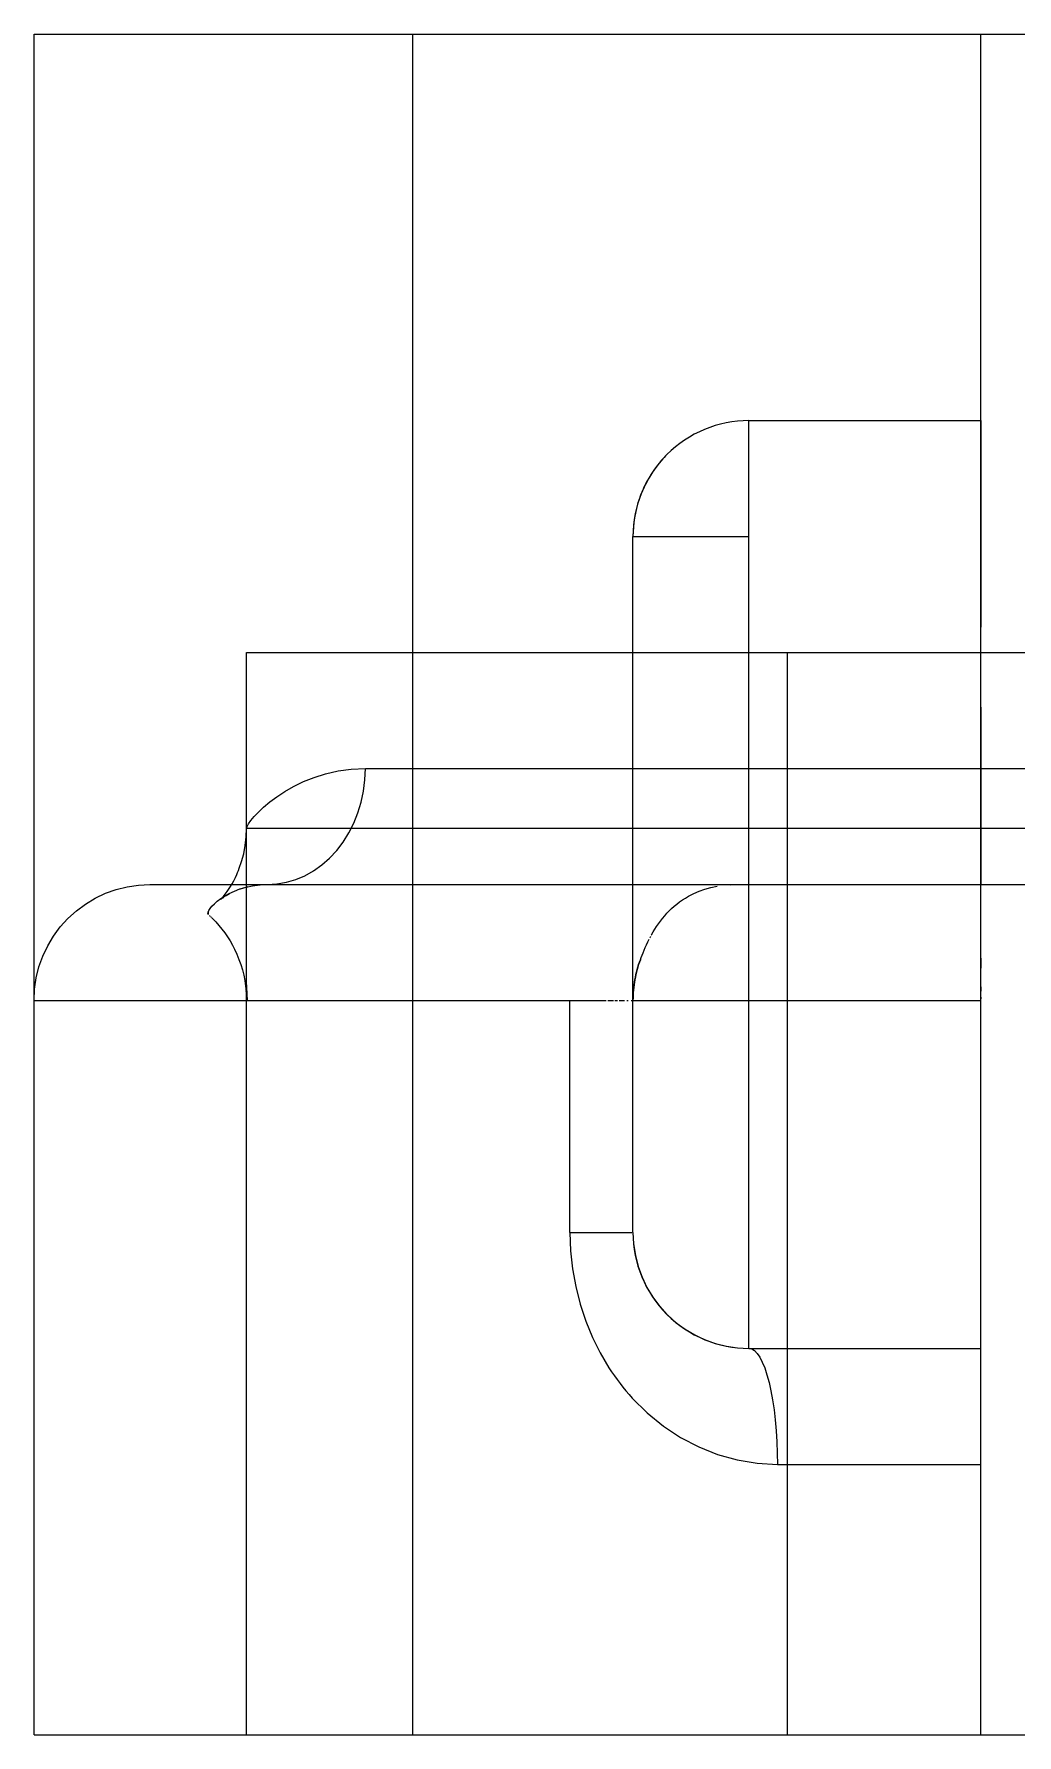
# Model space of a CAD drawing. Header units: millimetres. Extents: x 2 to 333, y 2 to 177.
# Drawn here: x 281.85 to 307.29, y 2 to 46 of the extents above; entities that cross this region are included whole.
import ezdxf

# ---------------------------------------------------------------- set-up
doc = ezdxf.new("R2010")
doc.units = ezdxf.units.MM
doc.layers.add('可见轮廓', color=7, linetype='Continuous')
doc.layers.add('隐藏线', color=5, linetype='Continuous')

msp = doc.modelspace()

# ---------------------------------------------------------------- linework, layer by layer
at = {"layer": '可见轮廓'}
for p, q in [((281.854, 46), (281.854, 46)), ((281.854, 46), (282.348, 46)), ((281.854, 24), (281.854, 46)), ((281.854, 2), (281.854, 46)), ((281.854, 46), (332.854, 46)), ((282.348, 46), (283.736, 46)), ((283.736, 46), (285.969, 46)), ((285.969, 46), (288.973, 46)), ((288.973, 46), (292.688, 46)), ((291.654, 2), (291.654, 46)), ((291.654, 46), (323.054, 46)), ((292.688, 46), (296.922, 46)), ((296.922, 46), (301.53, 46)), ((301.53, 46), (306.354, 46)), ((306.354, 36), (306.354, 46)), ((306.354, 46), (306.479, 46)), ((306.354, 46), (308.354, 46)), ((306.479, 46), (306.604, 46)), ((306.604, 46), (306.729, 46)), ((306.729, 46), (306.854, 46)), ((306.854, 46), (306.979, 46)), ((306.979, 46), (307.104, 46)), ((307.104, 46), (307.229, 46)), ((307.229, 46), (307.354, 46)), ((300.354, 36), (303.354, 36)), ((300.354, 35.755), (300.354, 36)), ((300.354, 35.069), (300.354, 35.755)), ((303.354, 36), (306.354, 36)), ((306.354, 36), (306.354, 35.755)), ((306.354, 33), (306.354, 36)), ((306.354, 12), (306.354, 36)), ((306.354, 35.755), (306.354, 35.069)), ((300.354, 33.966), (300.354, 35.069)), ((306.354, 35.069), (306.354, 33.966)), ((300.354, 32.485), (300.354, 33.966)), ((306.354, 33.966), (306.354, 32.485)), ((297.354, 32.998), (297.354, 33)), ((297.354, 32.949), (297.354, 32.967)), ((297.354, 32.926), (297.354, 32.949)), ((297.354, 32.459), (297.354, 32.869)), ((297.354, 31.797), (297.354, 32.459)), ((300.354, 30.659), (300.354, 32.485)), ((306.354, 32.485), (306.354, 30.659)), ((297.354, 30.901), (297.354, 31.797)), ((297.354, 29.798), (297.354, 30.901)), ((300.354, 28.585), (300.354, 30.659)), ((306.354, 28.585), (306.354, 30.659)), ((287.354, 30), (327.354, 30)), ((287.354, 25.456), (287.354, 30)), ((301.354, 30), (313.354, 30)), ((301.354, 2), (301.354, 30)), ((297.354, 28.506), (297.354, 29.798)), ((297.354, 27.082), (297.354, 28.506)), ((300.354, 26.339), (300.354, 28.585)), ((306.354, 28.585), (306.354, 26.339)), ((290.431, 27), (324.276, 27)), ((297.354, 25.566), (297.354, 27.082)), ((300.354, 24), (300.354, 26.339)), ((306.354, 26.339), (306.354, 24)), ((297.354, 24), (297.354, 25.566)), ((287.354, 25.456), (327.354, 25.456)), ((281.854, 2), (281.854, 24)), ((287.354, 24), (327.354, 24)), ((287.354, 2), (287.354, 24)), ((287.893, 24), (326.815, 24)), ((291.654, 2), (291.654, 24)), ((297.354, 22.434), (297.354, 24)), ((300.354, 21.661), (300.354, 24)), ((301.354, 24), (313.354, 24)), ((301.354, 2), (301.354, 24)), ((306.354, 23.356), (306.354, 24)), ((306.354, 22.713), (306.354, 23.356)), ((286.358, 23.282), (286.361, 23.228)), ((306.354, 22.075), (306.354, 22.713)), ((297.354, 20.918), (297.354, 22.434)), ((306.354, 21.441), (306.354, 22.075)), ((300.354, 19.415), (300.354, 21.661)), ((287.354, 21.404), (287.355, 21.346)), ((287.355, 21.346), (287.356, 21.288)), ((287.356, 21.288), (287.358, 21.231)), ((287.358, 21.231), (287.36, 21.173)), ((287.36, 21.173), (287.363, 21.115)), ((306.354, 20.816), (306.354, 21.441)), ((281.854, 11.5), (281.854, 21)), ((281.854, 21), (281.913, 21)), ((281.854, 2), (281.854, 21)), ((281.913, 21), (282.081, 21)), ((282.081, 21), (282.357, 21)), ((282.357, 21), (282.74, 21)), ((282.74, 21), (283.238, 21)), ((283.238, 21), (283.838, 21)), ((283.838, 21), (284.54, 21)), ((284.54, 21), (285.338, 21)), ((285.338, 21), (285.696, 21)), ((285.696, 21), (286.07, 21)), ((286.07, 21), (286.459, 21)), ((286.459, 21), (286.863, 21)), ((286.863, 21), (287.283, 21)), ((287.283, 21), (287.718, 21)), ((287.363, 21.115), (287.366, 21.058)), ((287.365, 21.029), (287.369, 21)), ((287.366, 21.058), (287.369, 21)), ((287.718, 21), (288.166, 21)), ((288.166, 21), (288.629, 21)), ((288.629, 21), (289.407, 21)), ((289.407, 21), (290.219, 21)), ((290.219, 21), (291.064, 21)), ((291.064, 21), (291.939, 21)), ((291.939, 21), (292.845, 21)), ((292.845, 21), (293.779, 21)), ((293.779, 21), (294.739, 21)), ((294.739, 21), (295.722, 21)), ((295.722, 18), (295.722, 21)), ((295.722, 21), (295.849, 21)), ((295.849, 21), (295.972, 21)), ((295.972, 21), (296.092, 21)), ((296.092, 21), (296.208, 21)), ((296.208, 21), (296.319, 21)), ((296.319, 21), (296.426, 21)), ((296.426, 21), (296.528, 21)), ((296.528, 21), (296.625, 21)), ((296.625, 21), (296.664, 21)), ((296.703, 21), (296.741, 21)), ((296.741, 21), (296.777, 21)), ((296.777, 21), (296.813, 21)), ((296.813, 21), (296.848, 21)), ((296.881, 21), (296.914, 21)), ((296.914, 21), (296.956, 21)), ((296.996, 21), (297.035, 21)), ((297.035, 21), (297.071, 21)), ((297.071, 21), (297.105, 21)), ((297.105, 21), (297.137, 21)), ((297.195, 21), (297.214, 21)), ((297.214, 21), (297.232, 21)), ((297.303, 21), (297.314, 21)), ((297.314, 21), (297.323, 21)), ((297.354, 19.494), (297.354, 20.918)), ((306.354, 20.199), (306.354, 20.816)), ((306.354, 19.593), (306.354, 20.199)), ((297.354, 18.202), (297.354, 19.494)), ((300.354, 17.341), (300.354, 19.415)), ((306.354, 19), (306.354, 19.593)), ((306.354, 17.504), (306.354, 19)), ((297.354, 17.099), (297.354, 18.202)), ((295.722, 15), (295.722, 18)), ((300.354, 15.515), (300.354, 17.341)), ((306.354, 16.139), (306.354, 17.504)), ((297.354, 16.203), (297.354, 17.099)), ((297.354, 15.541), (297.354, 16.203)), ((306.354, 14.93), (306.354, 16.139)), ((297.354, 15.131), (297.354, 15.541)), ((300.354, 14.034), (300.354, 15.515)), ((295.722, 15), (295.902, 15)), ((295.902, 15), (296.074, 15)), ((296.074, 15), (296.239, 15)), ((296.239, 15), (296.394, 15)), ((296.394, 15), (296.54, 15)), ((296.54, 15), (296.675, 15)), ((296.675, 15), (296.8, 15)), ((296.8, 15), (296.914, 15)), ((296.914, 15), (297.015, 15)), ((297.015, 15), (297.103, 15)), ((297.103, 15), (297.179, 15)), ((297.179, 15), (297.242, 15)), ((297.242, 15), (297.29, 15)), ((297.29, 15), (297.325, 15)), ((297.354, 15.101), (297.354, 15.131)), ((297.354, 15.033), (297.354, 15.051)), ((297.354, 15.019), (297.354, 15.033)), ((306.354, 13.9), (306.354, 14.93)), ((300.354, 12.931), (300.354, 14.034)), ((306.354, 13.089), (306.354, 13.9)), ((300.354, 12.245), (300.354, 12.931)), ((306.354, 12.494), (306.354, 13.089)), ((306.354, 12.129), (306.354, 12.494)), ((300.354, 12), (300.354, 12.245)), ((300.354, 12), (300.426, 11.986)), ((300.354, 12), (303.354, 12)), ((300.426, 11.986), (300.498, 11.942)), ((300.498, 11.942), (300.568, 11.871)), ((303.354, 12), (306.354, 12)), ((306.354, 12), (306.354, 12.129)), ((306.354, 11.984), (306.354, 12)), ((306.354, 2), (306.354, 12)), ((306.354, 11.939), (306.354, 11.984)), ((306.354, 11.867), (306.354, 11.939)), ((281.854, 2), (281.854, 11.5)), ((300.568, 11.871), (300.636, 11.772)), ((300.636, 11.772), (300.701, 11.646)), ((300.701, 11.646), (300.763, 11.494)), ((300.763, 11.494), (300.821, 11.319)), ((306.354, 11.772), (306.354, 11.867)), ((306.354, 11.647), (306.354, 11.772)), ((306.354, 11.492), (306.354, 11.647)), ((306.354, 11.313), (306.354, 11.492)), ((300.821, 11.319), (300.875, 11.121)), ((300.875, 11.121), (300.924, 10.903)), ((306.354, 11.121), (306.354, 11.313)), ((306.354, 10.907), (306.354, 11.121)), ((300.924, 10.903), (300.967, 10.667)), ((300.967, 10.667), (301.004, 10.414)), ((306.354, 10.665), (306.354, 10.907)), ((306.354, 10.408), (306.354, 10.665)), ((301.004, 10.414), (301.035, 10.148)), ((301.035, 10.148), (301.059, 9.871)), ((306.354, 10.148), (306.354, 10.408)), ((306.354, 9.877), (306.354, 10.148)), ((301.059, 9.871), (301.077, 9.585)), ((306.354, 9.585), (306.354, 9.877)), ((301.077, 9.585), (301.087, 9.294)), ((301.087, 9.294), (301.091, 9)), ((306.354, 9.288), (306.354, 9.585)), ((306.354, 9), (306.354, 9.288)), ((301.091, 9), (301.421, 9)), ((301.421, 9), (301.751, 9)), ((301.751, 9), (302.083, 9)), ((302.083, 9), (302.416, 9)), ((302.416, 9), (302.749, 9)), ((302.749, 9), (303.084, 9)), ((303.084, 9), (303.419, 9)), ((303.419, 9), (303.755, 9)), ((303.755, 9), (304.078, 9)), ((304.078, 9), (304.402, 9)), ((304.402, 9), (304.726, 9)), ((304.726, 9), (305.051, 9)), ((305.051, 9), (305.376, 9)), ((305.376, 9), (305.702, 9)), ((305.702, 9), (306.028, 9)), ((306.028, 9), (306.354, 9)), ((306.354, 2), (306.354, 9)), ((281.854, 2), (281.972, 2)), ((281.854, 2), (281.854, 2)), ((281.854, 2), (282.348, 2)), ((281.854, 2), (332.854, 2)), ((281.874, 2), (306.354, 2)), ((281.972, 2), (282.305, 2)), ((282.305, 2), (282.852, 2)), ((282.348, 2), (283.736, 2)), ((282.852, 2), (283.608, 2)), ((283.608, 2), (284.583, 2)), ((283.736, 2), (285.969, 2)), ((284.583, 2), (285.751, 2)), ((285.751, 2), (287.104, 2)), ((285.969, 2), (288.973, 2)), ((287.104, 2), (288.629, 2)), ((287.369, 2), (327.339, 2)), ((288.629, 2), (290.421, 2)), ((288.973, 2), (292.688, 2)), ((290.421, 2), (292.372, 2)), ((291.654, 2), (323.054, 2)), ((292.372, 2), (294.464, 2)), ((292.688, 2), (296.922, 2)), ((294.464, 2), (296.679, 2)), ((296.679, 2), (299.003, 2)), ((296.922, 2), (301.53, 2)), ((299.003, 2), (301.404, 2)), ((301.354, 2), (313.354, 2)), ((301.404, 2), (303.862, 2)), ((301.53, 2), (306.354, 2)), ((303.862, 2), (306.354, 2)), ((306.354, 2), (306.479, 2)), ((306.354, 2), (308.354, 2)), ((306.479, 2), (306.604, 2)), ((306.604, 2), (306.729, 2)), ((306.729, 2), (306.854, 2)), ((306.854, 2), (306.979, 2)), ((306.979, 2), (307.104, 2)), ((307.104, 2), (307.229, 2)), ((307.229, 2), (307.354, 2))]:
    msp.add_line(p, q, dxfattribs=at)
for centre, start, end in [((300.354, 33), 90, 135), ((300.354, 33), 135, 180), ((300.354, 15), 180, -135), ((300.354, 15), 180, -135), ((300.354, 15), -135, -90), ((300.354, 15), -135, -90)]:
    msp.add_arc(centre, 3, start, end, dxfattribs=at)
at = {"layer": '隐藏线'}
for p, q in [((281.854, 46), (282.375, 46)), ((282.375, 46), (283.835, 46)), ((283.835, 46), (286.18, 46)), ((286.18, 46), (289.326, 46)), ((289.326, 46), (293.207, 46)), ((291.654, 46), (291.949, 46)), ((291.654, 46), (291.654, 46)), ((291.654, 24), (291.654, 46)), ((291.949, 46), (292.776, 46)), ((292.776, 46), (294.109, 46)), ((293.207, 46), (297.613, 46)), ((294.109, 46), (295.904, 46)), ((295.904, 46), (298.129, 46)), ((297.613, 46), (302.386, 46)), ((298.129, 46), (300.669, 46)), ((300.669, 46), (303.441, 46)), ((302.386, 46), (307.354, 46)), ((303.441, 46), (306.354, 46)), ((306.354, 24), (306.354, 46)), ((300.354, 35.985), (300.354, 36)), ((300.354, 35.941), (300.354, 35.985)), ((300.354, 35.87), (300.354, 35.941)), ((300.354, 35.772), (300.354, 35.87)), ((300.354, 35.645), (300.354, 35.772)), ((300.354, 35.493), (300.354, 35.645)), ((306.354, 35.985), (306.354, 36)), ((306.354, 24), (306.354, 36)), ((306.354, 35.941), (306.354, 35.985)), ((306.354, 35.87), (306.354, 35.941)), ((306.354, 35.772), (306.354, 35.87)), ((306.354, 35.645), (306.354, 35.772)), ((306.354, 35.493), (306.354, 35.645)), ((300.354, 35.318), (300.354, 35.493)), ((300.354, 35.121), (300.354, 35.318)), ((306.354, 35.318), (306.354, 35.493)), ((306.354, 35.121), (306.354, 35.318)), ((300.354, 35.085), (300.354, 35.121)), ((300.354, 35.048), (300.354, 35.085)), ((300.354, 34.973), (300.354, 35.011)), ((300.354, 34.934), (300.354, 34.973)), ((300.354, 34.855), (300.354, 34.895)), ((300.354, 34.815), (300.354, 34.855)), ((300.354, 34.615), (300.354, 34.815)), ((306.354, 34.903), (306.354, 35.121)), ((306.354, 34.666), (306.354, 34.903)), ((300.354, 34.404), (300.354, 34.615)), ((300.354, 34.185), (300.354, 34.404)), ((306.354, 34.414), (306.354, 34.666)), ((306.354, 34.148), (306.354, 34.414)), ((300.354, 33.957), (300.354, 34.185)), ((300.354, 33.723), (300.354, 33.957)), ((306.354, 33.871), (306.354, 34.148)), ((300.354, 33.485), (300.354, 33.723)), ((300.354, 33.243), (300.354, 33.485)), ((306.354, 33.585), (306.354, 33.871)), ((306.354, 33.294), (306.354, 33.585)), ((297.354, 33), (297.369, 33)), ((297.354, 27), (297.354, 33)), ((297.369, 33), (297.413, 33)), ((297.413, 33), (297.484, 33)), ((297.484, 33), (297.582, 33)), ((297.582, 33), (297.709, 33)), ((297.709, 33), (297.861, 33)), ((297.861, 33), (298.036, 33)), ((298.036, 33), (298.233, 33)), ((298.233, 33), (298.451, 33)), ((298.451, 33), (298.688, 33)), ((298.688, 33), (298.94, 33)), ((298.94, 33), (299.206, 33)), ((299.206, 33), (299.483, 33)), ((299.483, 33), (299.769, 33)), ((299.769, 33), (300.06, 33)), ((300.06, 33), (300.354, 33)), ((300.354, 33), (300.354, 33.243)), ((306.354, 33), (306.354, 33.294)), ((306.354, 28.5), (306.354, 33)), ((287.354, 27.728), (287.354, 30)), ((287.354, 25.731), (287.354, 30)), ((287.354, 30), (287.761, 30)), ((287.761, 30), (288.905, 30)), ((288.905, 30), (290.744, 30)), ((290.744, 30), (293.212, 30)), ((293.212, 30), (296.256, 30)), ((296.256, 30), (299.712, 30)), ((299.712, 30), (303.456, 30)), ((301.354, 30), (301.476, 30)), ((301.354, 16), (301.354, 30)), ((301.476, 30), (301.819, 30)), ((301.819, 30), (302.371, 30)), ((302.371, 30), (303.111, 30)), ((303.111, 30), (304.025, 30)), ((303.456, 30), (307.354, 30)), ((304.025, 30), (305.061, 30)), ((305.061, 30), (306.185, 30)), ((306.185, 30), (307.354, 30)), ((306.354, 24), (306.354, 28.5)), ((287.354, 25.731), (287.354, 27.728)), ((289.101, 26.772), (289.4, 26.866)), ((289.4, 26.866), (289.721, 26.937)), ((289.721, 26.937), (290.065, 26.984)), ((290.065, 26.984), (290.431, 27)), ((290.419, 26.706), (290.431, 27)), ((297.354, 24), (297.354, 27)), ((297.354, 26.939), (297.354, 27)), ((297.354, 26.993), (297.354, 27)), ((297.354, 27), (301.854, 27)), ((297.354, 26.767), (297.354, 26.939)), ((297.354, 26.893), (297.354, 26.939)), ((301.854, 27), (306.354, 27)), ((306.354, 27), (306.354, 26.939)), ((306.354, 26.96), (306.354, 26.989)), ((306.354, 26.911), (306.354, 26.96)), ((306.354, 26.843), (306.354, 26.911)), ((306.354, 26.755), (306.354, 26.843)), ((288.138, 26.272), (288.344, 26.408)), ((288.344, 26.408), (288.573, 26.539)), ((288.573, 26.539), (288.826, 26.662)), ((288.826, 26.662), (289.101, 26.772)), ((290.322, 26.129), (290.383, 26.415)), ((290.383, 26.415), (290.419, 26.706)), ((297.354, 26.761), (297.354, 26.833)), ((297.354, 26.492), (297.354, 26.767)), ((297.354, 26.677), (297.354, 26.761)), ((297.354, 26.58), (297.354, 26.677)), ((297.354, 26.36), (297.354, 26.58)), ((297.354, 26.121), (297.354, 26.492)), ((306.354, 26.767), (306.354, 26.492)), ((306.354, 26.649), (306.354, 26.755)), ((306.354, 26.526), (306.354, 26.649)), ((306.354, 26.387), (306.354, 26.526)), ((306.354, 26.121), (306.354, 26.492)), ((287.662, 25.873), (287.797, 26.001)), ((287.797, 26.001), (287.956, 26.135)), ((287.956, 26.135), (288.138, 26.272)), ((290.238, 25.852), (290.322, 26.129)), ((297.354, 26.101), (297.354, 26.36)), ((297.354, 25.665), (297.354, 26.121)), ((297.354, 25.808), (297.354, 26.101)), ((306.354, 26.162), (306.354, 26.387)), ((306.354, 25.909), (306.354, 26.162)), ((306.354, 26.121), (306.354, 25.665)), ((287.354, 25.456), (287.354, 25.731)), ((287.354, 21.461), (287.354, 25.731)), ((287.366, 25.498), (287.404, 25.565)), ((287.404, 25.565), (287.465, 25.652)), ((287.465, 25.652), (287.552, 25.756)), ((287.552, 25.756), (287.662, 25.873)), ((290.004, 25.333), (290.132, 25.586)), ((290.132, 25.586), (290.238, 25.852)), ((297.354, 25.485), (297.354, 25.808)), ((297.354, 25.146), (297.354, 25.665)), ((306.354, 25.631), (306.354, 25.909)), ((306.354, 25.146), (306.354, 25.665)), ((306.354, 25.332), (306.354, 25.631)), ((287.32, 25.011), (287.345, 25.231)), ((287.345, 25.231), (287.354, 25.456)), ((287.354, 25.456), (287.366, 25.498)), ((287.354, 25.327), (287.354, 25.456)), ((287.354, 25.195), (287.354, 25.327)), ((287.354, 25.058), (287.354, 25.195)), ((289.688, 24.879), (289.855, 25.097)), ((289.855, 25.097), (290.004, 25.333)), ((297.354, 25.135), (297.354, 25.485)), ((297.354, 24.585), (297.354, 25.146)), ((297.354, 24.767), (297.354, 25.135)), ((306.354, 25.014), (306.354, 25.332)), ((306.354, 24.585), (306.354, 25.146)), ((287.226, 24.594), (287.28, 24.797)), ((287.28, 24.797), (287.32, 25.011)), ((287.354, 24.917), (287.354, 25.058)), ((287.354, 24.772), (287.354, 24.917)), ((287.354, 24.624), (287.354, 24.772)), ((289.303, 24.506), (289.503, 24.681)), ((289.503, 24.681), (289.688, 24.879)), ((297.354, 24.387), (297.354, 24.767)), ((306.354, 24.684), (306.354, 25.014)), ((306.354, 24.344), (306.354, 24.684)), ((287.065, 24.185), (287.099, 24.256)), ((287.099, 24.256), (287.121, 24.308)), ((287.121, 24.308), (287.144, 24.363)), ((287.144, 24.363), (287.166, 24.419)), ((287.166, 24.419), (287.226, 24.594)), ((287.354, 24.472), (287.354, 24.624)), ((287.354, 24.316), (287.354, 24.472)), ((287.354, 24.236), (287.354, 24.316)), ((287.354, 24.154), (287.354, 24.236)), ((288.63, 24.129), (288.864, 24.228)), ((288.864, 24.228), (289.09, 24.354)), ((289.09, 24.354), (289.303, 24.506)), ((297.354, 24), (297.354, 24.585)), ((297.354, 24), (297.354, 24.387)), ((306.354, 24), (306.354, 24.585)), ((306.354, 24), (306.354, 24.344)), ((283.44, 23.646), (283.706, 23.772)), ((283.706, 23.772), (283.983, 23.871)), ((283.983, 23.871), (284.269, 23.942)), ((284.269, 23.942), (284.56, 23.986)), ((284.56, 23.986), (284.854, 24)), ((284.854, 24), (284.906, 24)), ((284.854, 24), (284.854, 24)), ((284.871, 24), (285.904, 24)), ((284.906, 24), (285.054, 24)), ((285.054, 24), (285.298, 24)), ((285.298, 24), (285.636, 24)), ((285.636, 24), (286.075, 24)), ((285.904, 24), (287.619, 24)), ((286.075, 24), (286.605, 24)), ((286.605, 24), (287.224, 24)), ((286.748, 23.684), (286.853, 23.822)), ((286.791, 23.704), (286.908, 23.77)), ((286.824, 23.715), (286.914, 23.766)), ((286.853, 23.822), (286.936, 23.949)), ((286.908, 23.77), (287.039, 23.831)), ((286.936, 23.949), (286.978, 24.019)), ((286.978, 24.019), (287.022, 24.099)), ((287.022, 24.099), (287.065, 24.185)), ((287.039, 23.831), (287.183, 23.886)), ((287.137, 23.867), (287.258, 23.909)), ((287.183, 23.886), (287.341, 23.933)), ((287.224, 24), (287.929, 24)), ((287.258, 23.909), (287.393, 23.944)), ((287.341, 23.933), (287.512, 23.969)), ((287.354, 24.071), (287.354, 24.154)), ((287.354, 23.988), (287.354, 24.071)), ((287.354, 24), (287.761, 24)), ((287.354, 13), (287.354, 24)), ((287.354, 23.904), (287.354, 23.988)), ((287.354, 23.819), (287.354, 23.904)), ((287.354, 23.734), (287.354, 23.819)), ((287.512, 23.969), (287.696, 23.992)), ((287.541, 23.973), (287.707, 23.993)), ((287.619, 24), (287.893, 24)), ((287.707, 23.993), (287.893, 24)), ((287.761, 24), (288.905, 24)), ((287.893, 24), (288.142, 24.014)), ((287.893, 24), (289.598, 24)), ((287.929, 24), (288.786, 24)), ((288.142, 24.014), (288.388, 24.058)), ((288.388, 24.058), (288.63, 24.129)), ((288.786, 24), (289.735, 24)), ((288.905, 24), (290.744, 24)), ((289.598, 24), (291.577, 24)), ((289.735, 24), (290.771, 24)), ((290.744, 24), (293.212, 24)), ((290.771, 24), (291.89, 24)), ((291.577, 24), (293.802, 24)), ((291.654, 24), (291.949, 24)), ((291.654, 13), (291.654, 24)), ((291.654, 2), (291.654, 24)), ((291.89, 24), (293.091, 24)), ((291.949, 24), (292.776, 24)), ((291.974, 24), (292.872, 24)), ((292.776, 24), (294.109, 24)), ((292.872, 24), (294.315, 24)), ((293.091, 24), (294.362, 24)), ((293.212, 24), (296.256, 24)), ((293.802, 24), (296.24, 24)), ((294.109, 24), (295.904, 24)), ((294.315, 24), (296.252, 24)), ((294.362, 24), (295.697, 24)), ((295.697, 24), (297.091, 24)), ((295.904, 24), (298.129, 24)), ((296.24, 24), (298.864, 24)), ((296.252, 24), (298.642, 24)), ((296.256, 24), (299.712, 24)), ((297.091, 24), (297.344, 24)), ((297.344, 24), (297.591, 24)), ((297.354, 21), (297.354, 24)), ((297.354, 23.613), (297.354, 24)), ((297.354, 23.415), (297.354, 24)), ((297.591, 24), (297.83, 24)), ((297.83, 24), (298.062, 24)), ((298.062, 24), (298.284, 24)), ((298.129, 24), (300.669, 24)), ((298.284, 24), (298.498, 24)), ((298.498, 24), (298.702, 24)), ((298.642, 24), (301.355, 24)), ((298.702, 24), (298.896, 24)), ((298.791, 23.697), (298.926, 23.766)), ((298.864, 24), (301.619, 24)), ((298.896, 24), (299.079, 24)), ((298.926, 23.766), (299.067, 23.827)), ((299.067, 23.827), (299.215, 23.879)), ((299.079, 24), (299.251, 24)), ((299.215, 23.879), (299.37, 23.922)), ((299.251, 24), (299.412, 24)), ((299.37, 23.922), (299.53, 23.956)), ((299.412, 24), (299.562, 24)), ((299.562, 24), (299.699, 24)), ((299.699, 24), (299.824, 24)), ((299.712, 24), (303.456, 24)), ((299.824, 24), (299.936, 24)), ((299.865, 23.995), (300.036, 24)), ((299.936, 24), (300.036, 24)), ((300.036, 24), (300.075, 24)), ((300.075, 24), (300.115, 24)), ((300.115, 24), (300.155, 24)), ((300.195, 24), (300.234, 24)), ((300.234, 24), (300.274, 24)), ((300.274, 24), (300.314, 24)), ((300.314, 24), (300.354, 24)), ((300.354, 24), (303.354, 24)), ((300.669, 24), (303.441, 24)), ((301.354, 13), (301.354, 24)), ((301.354, 24), (301.476, 24)), ((301.355, 24), (304.294, 24)), ((301.476, 24), (301.819, 24)), ((301.619, 24), (304.463, 24)), ((301.819, 24), (302.371, 24)), ((302.371, 24), (303.111, 24)), ((303.111, 24), (304.025, 24)), ((303.354, 24), (306.354, 24)), ((303.441, 24), (306.354, 24)), ((303.456, 24), (307.354, 24)), ((304.025, 24), (305.061, 24)), ((304.294, 24), (307.354, 24)), ((304.463, 24), (307.354, 24)), ((305.061, 24), (306.185, 24)), ((306.185, 24), (307.354, 24)), ((306.354, 19), (306.354, 24)), ((306.354, 23.415), (306.354, 24)), ((306.354, 23.656), (306.354, 24)), ((306.354, 2), (306.354, 24)), ((306.354, 12), (306.354, 24)), ((282.951, 23.319), (283.187, 23.494)), ((283.187, 23.494), (283.44, 23.646)), ((286.358, 23.282), (286.378, 23.326)), ((286.378, 23.326), (286.412, 23.378)), ((286.412, 23.378), (286.46, 23.437)), ((286.46, 23.437), (286.522, 23.501)), ((286.522, 23.501), (286.598, 23.568)), ((286.598, 23.568), (286.688, 23.636)), ((286.682, 23.613), (286.697, 23.627)), ((286.688, 23.636), (286.791, 23.704)), ((286.692, 23.622), (286.704, 23.631)), ((286.704, 23.631), (286.721, 23.644)), ((286.721, 23.644), (286.741, 23.659)), ((286.741, 23.659), (286.765, 23.676)), ((286.793, 23.695), (286.824, 23.715)), ((287.354, 23.648), (287.354, 23.734)), ((287.354, 23.389), (287.354, 23.648)), ((287.354, 23.125), (287.354, 23.389)), ((297.354, 23.233), (297.354, 23.613)), ((297.354, 22.854), (297.354, 23.415)), ((298.293, 23.318), (298.355, 23.379)), ((298.355, 23.379), (298.421, 23.438)), ((298.421, 23.438), (298.489, 23.494)), ((298.489, 23.494), (298.561, 23.549)), ((298.561, 23.549), (298.635, 23.601)), ((298.635, 23.601), (298.712, 23.65)), ((298.712, 23.65), (298.791, 23.697)), ((306.354, 23.316), (306.354, 23.656)), ((306.354, 22.854), (306.354, 23.415)), ((282.36, 22.667), (282.535, 22.903)), ((282.535, 22.903), (282.733, 23.121)), ((282.733, 23.121), (282.951, 23.319)), ((286.353, 23.249), (286.358, 23.282)), ((286.353, 23.249), (286.361, 23.228)), ((286.39, 23.202), (286.404, 23.189)), ((286.418, 23.175), (286.432, 23.162)), ((286.432, 23.162), (286.446, 23.149)), ((286.46, 23.135), (286.474, 23.121)), ((286.474, 23.121), (286.559, 23.032)), ((286.559, 23.032), (286.64, 22.94)), ((286.64, 22.94), (286.718, 22.845)), ((287.354, 22.856), (287.354, 23.125)), ((297.354, 22.865), (297.354, 23.233)), ((297.92, 22.844), (297.966, 22.915)), ((297.966, 22.915), (298.014, 22.986)), ((298.014, 22.986), (298.065, 23.055)), ((298.065, 23.055), (298.118, 23.124)), ((298.118, 23.124), (298.174, 23.191)), ((298.174, 23.191), (298.232, 23.256)), ((298.232, 23.256), (298.293, 23.318)), ((306.354, 22.986), (306.354, 23.316)), ((306.354, 22.668), (306.354, 22.986)), ((282.208, 22.414), (282.36, 22.667)), ((286.718, 22.845), (286.792, 22.746)), ((286.792, 22.746), (286.861, 22.644)), ((286.861, 22.644), (286.926, 22.54)), ((286.926, 22.54), (286.987, 22.433)), ((287.354, 22.583), (287.354, 22.856)), ((287.354, 22.306), (287.354, 22.583)), ((297.354, 22.515), (297.354, 22.865)), ((297.354, 22.335), (297.354, 22.854)), ((297.354, 22.192), (297.354, 22.515)), ((297.673, 22.371), (297.705, 22.442)), ((297.705, 22.442), (297.739, 22.515)), ((297.739, 22.515), (297.776, 22.59)), ((297.791, 22.617), (297.798, 22.631)), ((297.798, 22.631), (297.805, 22.645)), ((297.805, 22.645), (297.812, 22.659)), ((297.827, 22.686), (297.835, 22.7)), ((297.835, 22.7), (297.876, 22.772)), ((297.876, 22.772), (297.92, 22.844)), ((306.354, 22.335), (306.354, 22.854)), ((306.354, 22.369), (306.354, 22.668)), ((281.983, 21.871), (282.082, 22.148)), ((282.082, 22.148), (282.208, 22.414)), ((286.987, 22.433), (287.044, 22.324)), ((287.044, 22.324), (287.104, 22.194)), ((287.104, 22.194), (287.157, 22.062)), ((287.157, 22.062), (287.204, 21.928)), ((287.354, 22.027), (287.354, 22.306)), ((287.354, 21.745), (287.354, 22.027)), ((297.354, 21.879), (297.354, 22.335)), ((297.354, 21.899), (297.354, 22.192)), ((297.523, 21.992), (297.546, 22.055)), ((297.546, 22.055), (297.567, 22.112)), ((297.567, 22.112), (297.59, 22.172)), ((297.59, 22.172), (297.616, 22.235)), ((297.616, 22.235), (297.643, 22.302)), ((297.643, 22.302), (297.673, 22.371)), ((306.354, 22.091), (306.354, 22.369)), ((306.354, 21.879), (306.354, 22.335)), ((306.354, 22.091), (306.354, 21.838)), ((281.868, 21.294), (281.912, 21.585)), ((281.912, 21.585), (281.983, 21.871)), ((287.204, 21.928), (287.245, 21.791)), ((287.245, 21.791), (287.28, 21.653)), ((287.28, 21.653), (287.307, 21.513)), ((287.354, 21.461), (287.354, 21.745)), ((297.354, 21.64), (297.354, 21.899)), ((297.354, 21.508), (297.354, 21.879)), ((297.354, 21.42), (297.354, 21.64)), ((297.402, 21.536), (297.415, 21.602)), ((297.415, 21.602), (297.429, 21.668)), ((297.429, 21.668), (297.445, 21.734)), ((297.445, 21.734), (297.462, 21.799)), ((297.462, 21.799), (297.481, 21.864)), ((297.481, 21.864), (297.501, 21.928)), ((297.501, 21.928), (297.523, 21.992)), ((306.354, 21.508), (306.354, 21.879)), ((306.354, 21.613), (306.354, 21.838)), ((306.354, 21.474), (306.354, 21.613)), ((281.854, 21), (281.868, 21.294)), ((287.307, 21.513), (287.328, 21.372)), ((287.328, 21.372), (287.343, 21.231)), ((287.343, 21.231), (287.344, 21.245)), ((287.344, 21.245), (287.345, 21.259)), ((287.35, 21.331), (287.351, 21.346)), ((287.351, 21.346), (287.352, 21.36)), ((287.354, 21.447), (287.354, 21.461)), ((287.354, 21.432), (287.354, 21.447)), ((287.354, 21.375), (287.355, 21.346)), ((287.357, 21.26), (287.358, 21.231)), ((287.36, 21.173), (287.361, 21.144)), ((287.361, 21.144), (287.363, 21.115)), ((297.354, 21.233), (297.354, 21.508)), ((297.354, 21.167), (297.354, 21.239)), ((297.355, 21.067), (297.357, 21.135)), ((297.357, 21.135), (297.361, 21.202)), ((297.361, 21.202), (297.366, 21.269)), ((297.366, 21.269), (297.373, 21.336)), ((297.373, 21.336), (297.381, 21.403)), ((297.381, 21.403), (297.391, 21.47)), ((297.391, 21.47), (297.402, 21.536)), ((306.354, 21.233), (306.354, 21.508)), ((306.354, 21.351), (306.354, 21.474)), ((306.354, 21.351), (306.354, 21.245)), ((306.354, 21.157), (306.354, 21.245)), ((306.354, 21.061), (306.354, 21.233)), ((287.366, 21.058), (287.368, 21.029)), ((287.368, 21.029), (287.369, 21)), ((297.354, 21), (297.355, 21.067)), ((297.354, 21.007), (297.354, 21.027)), ((297.354, 18), (297.354, 21)), ((297.354, 21), (301.854, 21)), ((301.854, 21), (306.354, 21)), ((306.354, 21.089), (306.354, 21.04)), ((306.354, 21), (306.354, 21.061)), ((306.354, 21), (306.354, 21.011)), ((306.354, 13), (306.354, 19)), ((297.354, 15), (297.354, 18)), ((301.354, 2), (301.354, 16)), ((295.722, 15), (295.74, 14.527)), ((297.354, 15), (297.369, 14.701)), ((295.74, 14.527), (295.791, 14.059)), ((297.369, 14.701), (297.415, 14.405)), ((297.415, 14.405), (297.489, 14.117)), ((297.489, 14.117), (297.589, 13.839)), ((295.791, 14.059), (295.874, 13.597)), ((297.589, 13.839), (297.716, 13.574)), ((295.874, 13.597), (295.988, 13.145)), ((297.716, 13.574), (297.867, 13.324)), ((297.867, 13.324), (298.04, 13.092)), ((287.354, 2), (287.354, 13)), ((291.654, 2), (291.654, 13)), ((295.988, 13.145), (296.133, 12.707)), ((298.04, 13.092), (298.233, 12.879)), ((298.252, 12.861), (298.255, 12.858)), ((298.255, 12.858), (298.472, 12.665)), ((301.354, 2), (301.354, 13)), ((306.354, 2), (306.354, 13)), ((296.133, 12.707), (296.306, 12.285)), ((298.472, 12.665), (298.706, 12.495)), ((298.706, 12.495), (298.955, 12.347)), ((298.955, 12.347), (299.217, 12.225)), ((296.306, 12.285), (296.506, 11.882)), ((296.506, 11.882), (296.733, 11.5)), ((299.217, 12.225), (299.49, 12.128)), ((299.49, 12.128), (299.772, 12.058)), ((299.772, 12.058), (300.061, 12.015)), ((300.061, 12.015), (300.354, 12)), ((300.354, 12), (300.722, 12)), ((300.722, 12), (301.092, 12)), ((301.092, 12), (301.463, 12)), ((301.463, 12), (301.835, 12)), ((301.835, 12), (302.208, 12)), ((302.208, 12), (302.581, 12)), ((302.581, 12), (302.956, 12)), ((302.956, 12), (303.331, 12)), ((303.351, 12), (303.354, 12)), ((303.354, 12), (303.727, 12)), ((303.727, 12), (304.101, 12)), ((304.101, 12), (304.476, 12)), ((304.476, 12), (304.85, 12)), ((304.85, 12), (305.226, 12)), ((305.226, 12), (305.602, 12)), ((305.602, 12), (305.978, 12)), ((305.978, 12), (306.354, 12)), ((296.733, 11.5), (296.801, 11.395)), ((296.801, 11.395), (296.872, 11.293)), ((296.872, 11.293), (296.945, 11.192)), ((296.945, 11.192), (297.019, 11.093)), ((297.019, 11.093), (297.095, 10.996)), ((297.095, 10.996), (297.173, 10.901)), ((297.173, 10.901), (297.253, 10.807)), ((297.253, 10.807), (297.334, 10.716)), ((297.334, 10.716), (297.723, 10.33)), ((297.723, 10.33), (298.142, 9.989)), ((298.142, 9.989), (298.587, 9.695)), ((298.587, 9.695), (299.057, 9.45)), ((299.057, 9.45), (299.545, 9.256)), ((299.545, 9.256), (300.05, 9.115)), ((300.05, 9.115), (300.566, 9.029)), ((300.566, 9.029), (301.091, 9)), ((281.854, 2), (282.375, 2)), ((281.869, 2), (281.874, 2)), ((281.874, 2), (284.479, 2)), ((282.375, 2), (283.835, 2)), ((283.835, 2), (286.18, 2)), ((284.479, 2), (284.622, 2)), ((284.622, 2), (287.369, 2)), ((286.18, 2), (289.326, 2)), ((287.354, 2), (287.761, 2)), ((287.369, 2), (287.906, 2)), ((287.761, 2), (288.905, 2)), ((287.906, 2), (289.137, 2)), ((288.905, 2), (290.744, 2)), ((289.137, 2), (291.021, 2)), ((289.326, 2), (293.207, 2)), ((290.744, 2), (293.212, 2)), ((291.021, 2), (293.492, 2)), ((291.654, 2), (291.949, 2)), ((291.654, 2), (291.654, 2)), ((291.949, 2), (292.776, 2)), ((292.776, 2), (294.109, 2)), ((293.207, 2), (297.613, 2)), ((293.212, 2), (296.256, 2)), ((293.492, 2), (296.501, 2)), ((294.109, 2), (295.904, 2)), ((295.904, 2), (298.129, 2)), ((296.256, 2), (299.712, 2)), ((296.501, 2), (299.893, 2)), ((297.613, 2), (302.386, 2)), ((298.129, 2), (300.669, 2)), ((299.712, 2), (303.456, 2)), ((299.893, 2), (303.552, 2)), ((300.669, 2), (303.441, 2)), ((301.354, 2), (301.476, 2)), ((301.476, 2), (301.819, 2)), ((301.819, 2), (302.371, 2)), ((302.371, 2), (303.111, 2)), ((302.386, 2), (307.354, 2)), ((303.111, 2), (304.025, 2)), ((303.441, 2), (306.354, 2)), ((303.456, 2), (307.354, 2)), ((303.552, 2), (307.354, 2)), ((304.025, 2), (305.061, 2)), ((305.061, 2), (306.185, 2)), ((306.185, 2), (307.354, 2))]:
    msp.add_line(p, q, dxfattribs=at)
for centre, start, end in [((300.354, 33), 90, 135), ((300.354, 33), 142.7786, 180), ((300.354, 33), 135, 142.7786), ((300.354, 21), 159.4057, 169.7028), ((300.354, 21), 169.7028, 180)]:
    msp.add_arc(centre, 3, start, end, dxfattribs=at)

doc.saveas('drawing.dxf')
